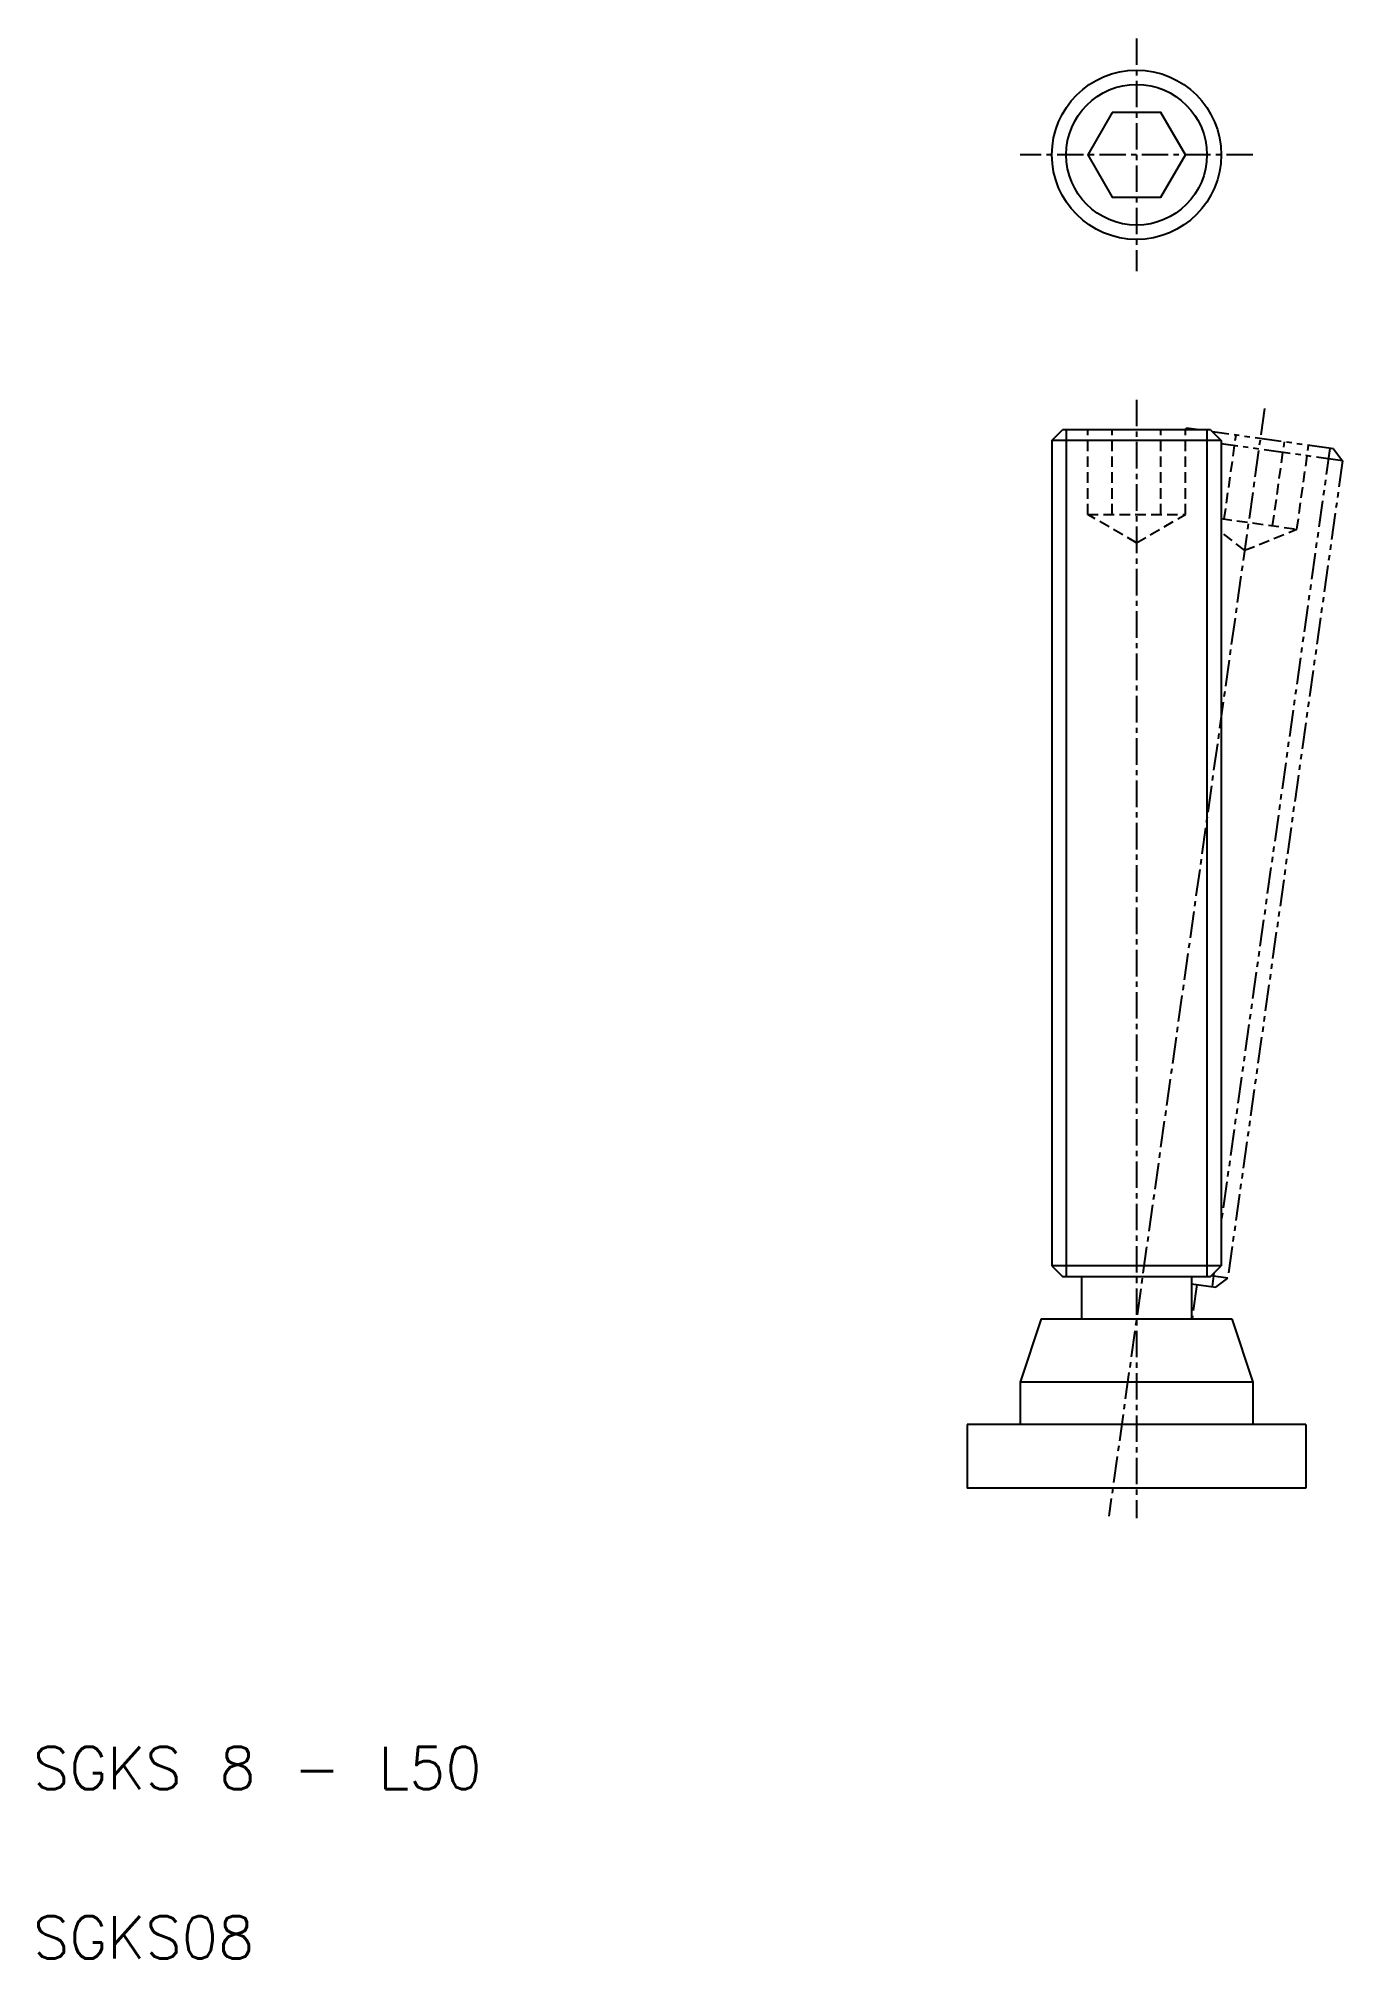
# Model space of a CAD drawing. Extents: x 10.3 to 71.9, y 10 to 100.7.
import ezdxf

# ---------------------------------------------------------------- set-up
doc = ezdxf.new("R2010")
doc.units = 0
for name, pattern in [('CENTER', [2, 1.25, -0.25, 0.25, -0.25]), ('DASHED', [0.75, 0.5, -0.25]), ('PHANTOM', [2.5, 1.25, -0.25, 0.25, -0.25, 0.25, -0.25])]:
    doc.linetypes.add(name, pattern=pattern)
doc.layers.get('0').update_dxf_attribs({"linetype": 'CONTINUOUS'})
doc.layers.add('CENTER', color=1, linetype='CENTER')
doc.styles.get("Standard").update_dxf_attribs({"font": 'txt.shx', "bigfont": 'bigfont.shx'})

msp = doc.modelspace()

# ---------------------------------------------------------------- linework, layer by layer
at = {"color": 7, "linetype": 'CONTINUOUS'}
for p, q in [((58.151, 81.737), (58.651, 82.237)), ((66.151, 81.737), (58.151, 81.737)), ((58.151, 81.737), (58.151, 42.737)), ((65.651, 82.237), (58.651, 82.237)), ((65.651, 82.237), (66.151, 81.737)), ((66.151, 81.737), (66.151, 42.737)), ((66.151, 42.737), (58.151, 42.737)), ((58.151, 42.737), (58.651, 42.237)), ((65.651, 42.237), (66.151, 42.737)), ((58.651, 42.237), (65.651, 42.237)), ((59.551, 42.237), (59.551, 40.237)), ((64.751, 42.237), (64.751, 40.237)), ((57.651, 40.237), (56.651, 37.237)), ((57.651, 40.237), (66.651, 40.237)), ((66.651, 40.237), (67.651, 37.237)), ((67.651, 37.237), (56.651, 37.237)), ((56.651, 37.237), (56.651, 35.237)), ((67.651, 37.237), (67.651, 35.237)), ((67.651, 35.237), (54.151, 35.237)), ((54.151, 35.237), (54.151, 32.237)), ((70.151, 35.237), (67.651, 35.237)), ((70.151, 35.237), (70.151, 32.237)), ((70.151, 32.237), (54.151, 32.237))]:
    msp.add_line(p, q, dxfattribs=at)
at = {"color": 3, "linetype": 'CONTINUOUS'}
for p, q in [((58.828, 82.237), (58.828, 42.237)), ((65.475, 82.237), (65.475, 42.237))]:
    msp.add_line(p, q, dxfattribs=at)
at = {"color": 3, "linetype": 'DASHED'}
for p, q in [((59.842, 78.237), (59.842, 82.237)), ((60.997, 78.237), (60.997, 82.237)), ((63.306, 78.237), (63.306, 82.237)), ((64.461, 78.237), (64.461, 82.237)), ((66.297, 78.028), (66.853, 81.989)), ((68.583, 77.707), (69.14, 81.668)), ((69.727, 77.546), (70.284, 81.507)), ((59.842, 78.237), (64.461, 78.237)), ((62.151, 76.904), (59.842, 78.237)), ((62.151, 76.904), (64.461, 78.237)), ((66.151, 78.048), (69.727, 77.546)), ((67.254, 76.547), (66.151, 77.409)), ((67.254, 76.547), (69.727, 77.546))]:
    msp.add_line(p, q, dxfattribs=at)
at = {"color": 3, "linetype": 'PHANTOM'}
for p, q in [((64.427, 82.237), (64.531, 82.316)), ((65.088, 82.237), (64.531, 82.316)), ((64.706, 82.291), (64.698, 82.237)), ((71.463, 81.341), (65.744, 82.145)), ((71.888, 80.777), (66.151, 81.583)), ((71.288, 81.366), (66.151, 44.818)), ((71.888, 80.777), (66.46, 42.156)), ((71.463, 81.341), (71.888, 80.777)), ((64.751, 41.891), (65.896, 41.731)), ((65.004, 41.856), (64.777, 40.237)), ((66.46, 42.156), (65.68, 42.266)), ((65.811, 42.397), (65.721, 41.755)), ((65.896, 41.731), (66.46, 42.156))]:
    msp.add_line(p, q, dxfattribs=at)
at = {"color": 7, "linetype": 'CONTINUOUS'}
msp.add_lwpolyline([(60.997, 97.237), (59.842, 95.237), (60.997, 93.237), (63.306, 93.237), (64.461, 95.237), (63.306, 97.237)], close=True, dxfattribs=at)
msp.add_circle((62.151, 95.237), 4, dxfattribs=at)
at = {"color": 3, "linetype": 'CONTINUOUS'}
msp.add_circle((62.151, 95.237), 3.324, dxfattribs=at)
at = {"layer": 'CENTER', "color": 1, "linetype": 'CENTER'}
for p, q in [((62.151, 100.737), (62.151, 89.737)), ((67.651, 95.237), (56.651, 95.237)), ((62.151, 83.666), (62.151, 30.809)), ((68.196, 83.243), (60.839, 30.9))]:
    msp.add_line(p, q, dxfattribs=at)

# ---------------------------------------------------------------- texts
at = {"color": 7, "linetype": 'CONTINUOUS'}
for s, p in [('SGKS 8 - L50', (10, 18)), ('SGKS08', (10, 10))]:
    msp.add_text(s, height=2, dxfattribs=at).set_placement(p)

doc.saveas('drawing.dxf')
